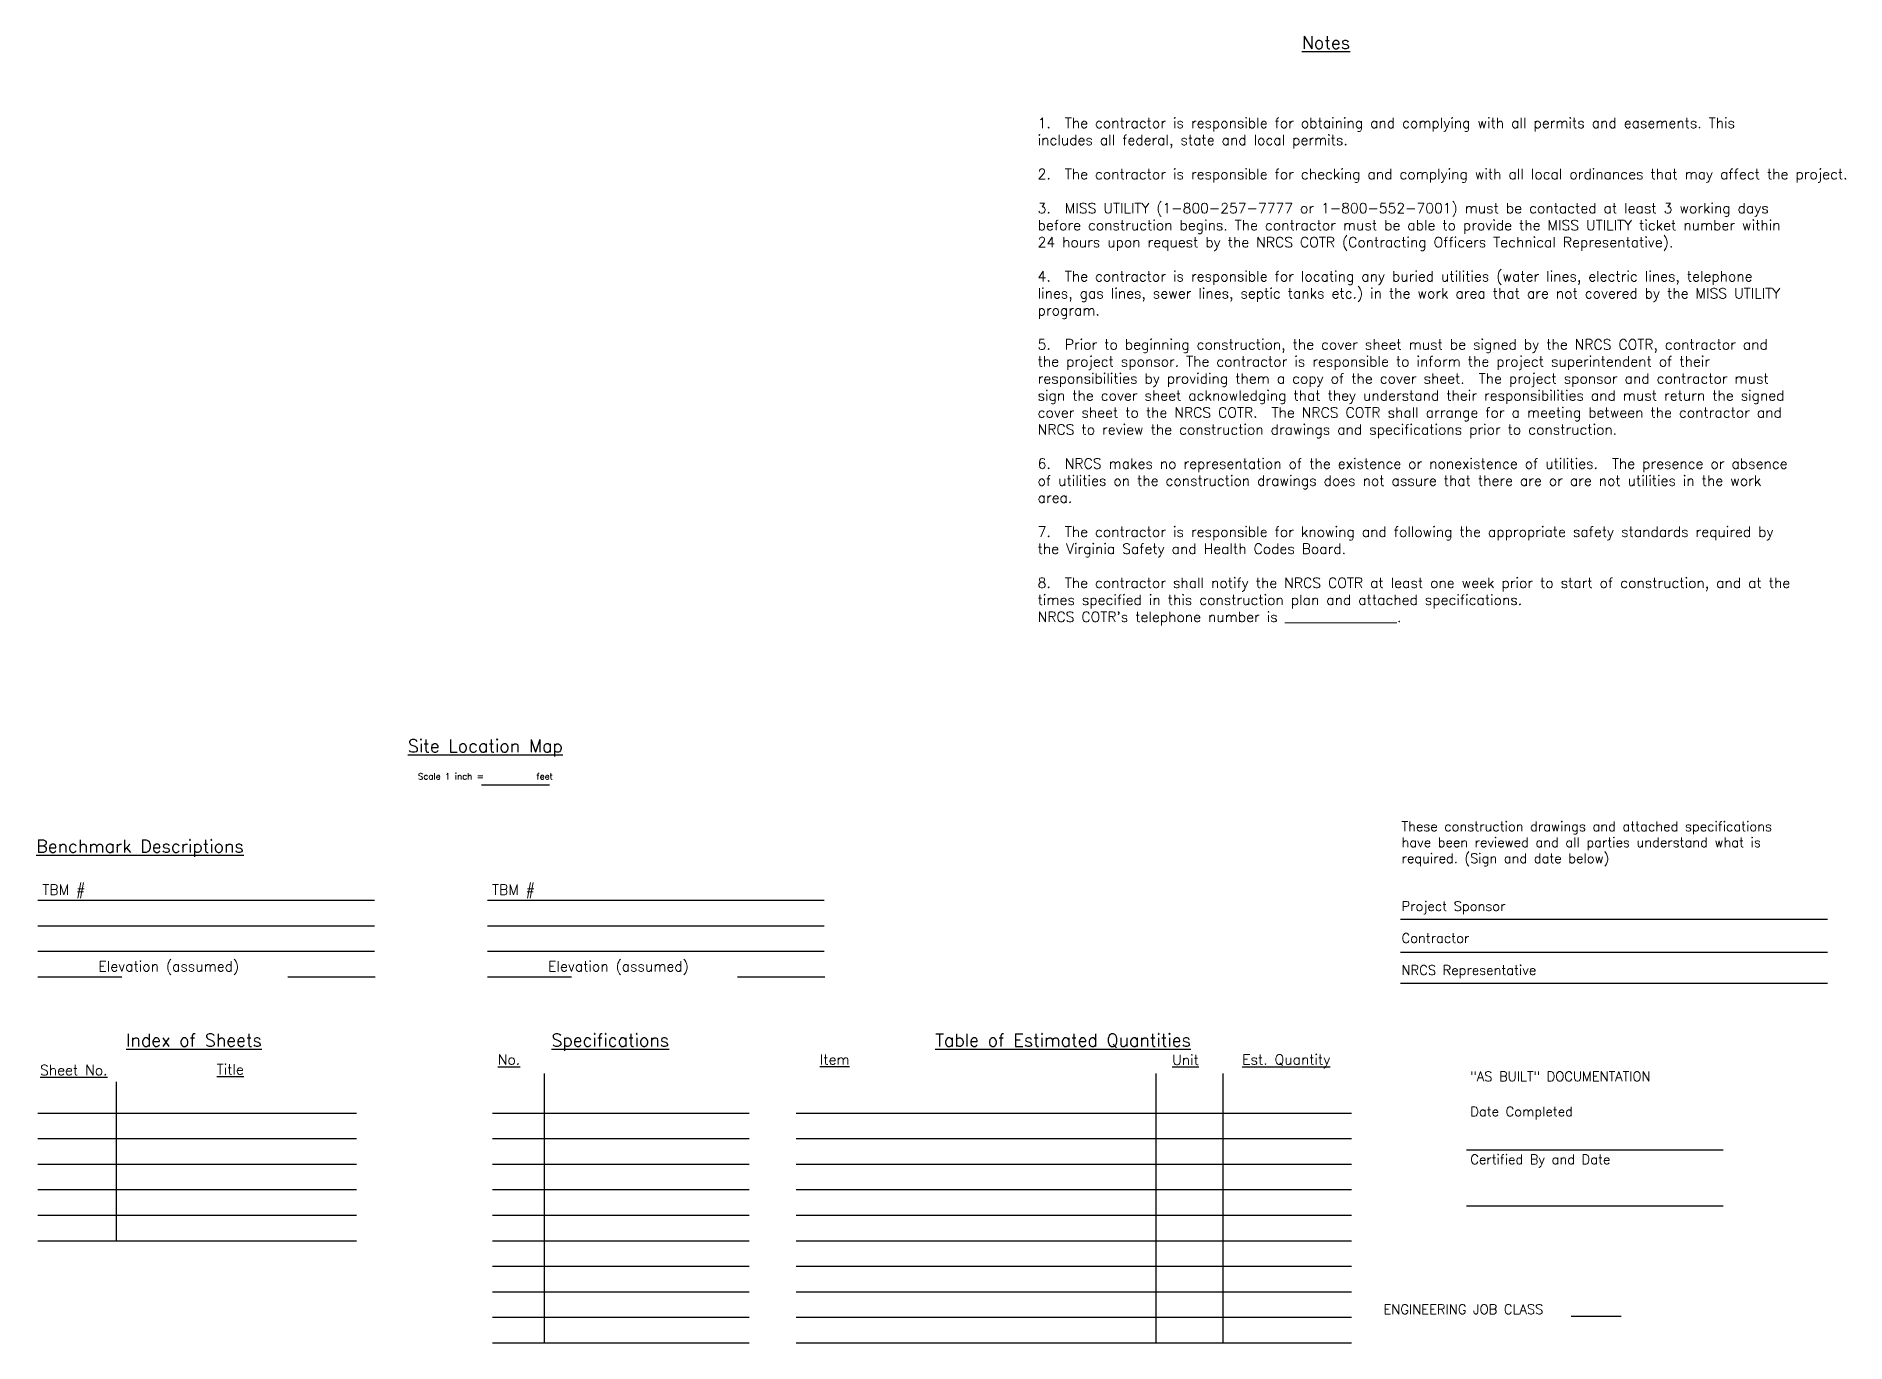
# Model space of a CAD drawing. Header units: feet. Extents: x 1.4 to 29.8, y 0.2 to 20.7.
import ezdxf

# ---------------------------------------------------------------- set-up
doc = ezdxf.new("R2010")
doc.units = ezdxf.units.FT
doc.header["$MEASUREMENT"] = 0
doc.layers.add('1.Misc.Text.Lines', color=7, linetype='Continuous')
doc.layers.add('1.Text.Note', color=7, linetype='Continuous')
doc.styles.add('Notes_Dimensions', font='romans.shx', dxfattribs={"height": 0.09})
doc.styles.get("Standard").update_dxf_attribs({"font": 'romans.shx', "height": 0.156})
doc.styles.add('Text', font='romans.shx', dxfattribs={"height": 0.16})
doc.styles.add('Title Block Notes', font='romans.shx', dxfattribs={"height": 0.12})

msp = doc.modelspace()

# ---------------------------------------------------------------- linework, layer by layer
at = {"layer": '1.Misc.Text.Lines'}
for p, q in [((8.394, 8.93), (9.462, 8.93)), ((2.679, 4.277), (2.679, 1.789)), ((9.374, 4.405), (9.374, 0.189)), ((18.949, 4.405), (18.949, 0.189)), ((19.999, 4.405), (19.999, 0.189))]:
    msp.add_line(p, q, dxfattribs=at)
for points in [[(1.45, 7.121), (6.722, 7.121)], [(8.49, 7.121), (13.761, 7.121)], [(22.781, 6.825), (29.467, 6.825)], [(1.45, 6.721), (6.722, 6.721)], [(8.49, 6.721), (13.761, 6.721)], [(1.45, 6.321), (6.722, 6.321)], [(8.49, 6.321), (13.761, 6.321)], [(22.781, 6.306), (29.467, 6.306)], [(1.45, 5.921), (2.766, 5.921)], [(5.362, 5.921), (6.729, 5.921)], [(8.49, 5.921), (9.805, 5.921)], [(12.402, 5.921), (13.768, 5.921)], [(22.781, 5.821), (29.467, 5.821)], [(1.45, 3.786), (6.44, 3.786)], [(8.57, 3.786), (12.585, 3.786)], [(13.319, 3.786), (22.014, 3.786)], [(1.45, 3.389), (6.44, 3.389)], [(8.57, 3.389), (12.585, 3.389)], [(13.319, 3.389), (22.014, 3.389)], [(23.816, 3.213), (27.831, 3.213)], [(1.45, 2.989), (6.44, 2.989)], [(8.57, 2.989), (12.585, 2.989)], [(13.319, 2.989), (22.014, 2.989)], [(1.45, 2.589), (6.44, 2.589)], [(8.57, 2.589), (12.585, 2.589)], [(13.319, 2.589), (22.014, 2.589)], [(23.816, 2.335), (27.831, 2.335)], [(1.45, 2.189), (6.44, 2.189)], [(8.57, 2.189), (12.585, 2.189)], [(13.319, 2.189), (22.014, 2.189)], [(1.45, 1.789), (6.44, 1.789)], [(8.57, 1.789), (12.585, 1.789)], [(13.319, 1.789), (22.014, 1.789)], [(8.57, 1.389), (12.585, 1.389)], [(13.319, 1.389), (22.014, 1.389)], [(8.57, 0.989), (12.585, 0.989)], [(13.319, 0.989), (22.014, 0.989)], [(8.57, 0.589), (12.585, 0.589)], [(13.319, 0.589), (22.014, 0.589)], [(25.452, 0.608), (26.237, 0.608)], [(8.57, 0.189), (12.585, 0.189)], [(13.319, 0.189), (22.014, 0.189)]]:
    msp.add_lwpolyline(points, dxfattribs=at)

# ---------------------------------------------------------------- texts
at = {"layer": '1.Text.Note'}
for s, insert, char_height, width, attachment_point in [('{\\LNotes}', (21.237, 20.653), 0.2, 2.15, 1), ("1.  The contractor is responsible for obtaining and complying with all permits and easements. This includes all federal, state and local permits.\\P\\P2.  The contractor is responsible for checking and complying with all local ordinances that may affect the project.\\P\\P3.  MISS UTILITY (1-800-257-7777 or 1-800-552-7001) must be contacted at least 3 working days before construction begins. The contractor must be able to provide the MISS UTILITY ticket number within 24 hours upon request by the NRCS COTR (Contracting Officers Technical Representative).\\P\\P4.  The contractor is responsible for locating any buried utilities (water lines, electric lines, telephone lines, gas lines, sewer lines, septic tanks etc.) in the work area that are not covered by the MISS UTILITY program.\\P\\P5.  Prior to beginning construction, the cover sheet must be signed by the NRCS COTR, {\\Fromans.shx|c1;contractor} and the project sponsor. The contractor is responsible to inform the project superintendent of their responsibilities by providing them a copy of the cover sheet.  The project sponsor and contractor must sign the cover sheet acknowledging that they understand their responsibilities and must return the signed cover sheet to the NRCS COTR.  The NRCS COTR shall arrange for a meeting between the contractor and NRCS to review the construction drawings and specifications prior to construction.\\P\\P6.  NRCS makes no representation of the existence or nonexistence of utilities.  The presence or absence of utilities on the construction drawings does not assure that there are or are not utilities in the work area.\\P\\P7.  The contractor is responsible for knowing and following the appropriate safety standards required by the Virginia Safety and Health Codes Board.\\P\\P8.  The {\\Fromans.shx|c1;contractor} shall notify the NRCS COTR at least one week prior to start of construction, and at the times specified in this construction plan and attached specifications.  \\PNRCS COTR's telephone number is ________________.", (17.101, 19.373), 0.16, 12.78012, 1), ('{\\LSite Location Map}', (8.456, 9.504), 0.2, 3.39, 5), ('These construction drawings and attached specifications have been reviewed and all parties understand what is required. (Sign and date below)\\P\\P\\PProject Sponsor\\P\\PContractor\\P\\PNRCS Representative', (22.798, 8.353), 0.15, 6.85, 1), ('{\\LBenchmark Descriptions}', (1.425, 8.067), 0.2, 3.88351, 1), ('{\\LIndex of Sheets}', (2.831, 5.03), 0.2, 2.57744, 1), ('{\\LSpecifications}', (9.489, 5.03), 0.2, 2.14665, 1), ('{\\LTable of Estimated Quantities}', (15.497, 5.03), 0.2, 5.48141, 1), ('{\\H0.8333x;"AS BUILT" DOCUMENTATION\\P}\\P{\\H0.8333x;Date Completed\\P\\P\\PCertified By and Date}', (23.874, 4.437), 0.18, 4.10907, 1), ('{\\Fromans.shx|c1;ENGINEERING JOB CLASS}', (22.516, 0.79), 0.15, 4.10907, 1)]:
    msp.add_mtext(s, dxfattribs=dict(at, insert=insert, char_height=char_height, width=width, attachment_point=attachment_point))
at = {"layer": '1.Text.Note', "char_height": 0.12, "attachment_point": 5, "style": 'Title Block Notes'}
for s, insert, width in [('{\\H0.8333x;Scale 1 inch =            feet}', (8.456, 9.061), 3.21157), ('{\\Fromans.shx|c1;\\H1.333x;\\LTitle}', (4.463, 4.471), 1.06411)]:
    msp.add_mtext(s, dxfattribs=dict(at, insert=insert, width=width))
at = {"layer": '1.Text.Note', "char_height": 0.16, "attachment_point": 1, "line_spacing_factor": 1.5}
for s, insert, width in [('\\PTBM #\\P\\P\\P        Elevation (assumed)', (1.522, 7.766), 5.06), ('\\PTBM #\\P\\P\\P        Elevation (assumed)', (8.561, 7.766), 5.06), ('{\\LNo.}', (8.651, 4.706), 0.59751), ('\\P \\P{\\LItem}', (13.692, 5.507), 4.69), ('\\P{\\LEst. Quantity}', (20.304, 5.106), 2.16756)]:
    msp.add_mtext(s, dxfattribs=dict(at, insert=insert, width=width))
at = {"layer": '1.Text.Note', "char_height": 0.16, "line_spacing_factor": 1.5}
for s, insert, width, attachment_point, style in [('{\\LSheet No.}', (2.013, 4.461), 1.75615, 5, 'Text'), ('\\P\\P\\P{\\LUnit}', (19.207, 5.902), 1.8, 1, 'Notes_Dimensions')]:
    msp.add_mtext(s, dxfattribs=dict(at, insert=insert, width=width, attachment_point=attachment_point, style=style))

doc.saveas('drawing.dxf')
